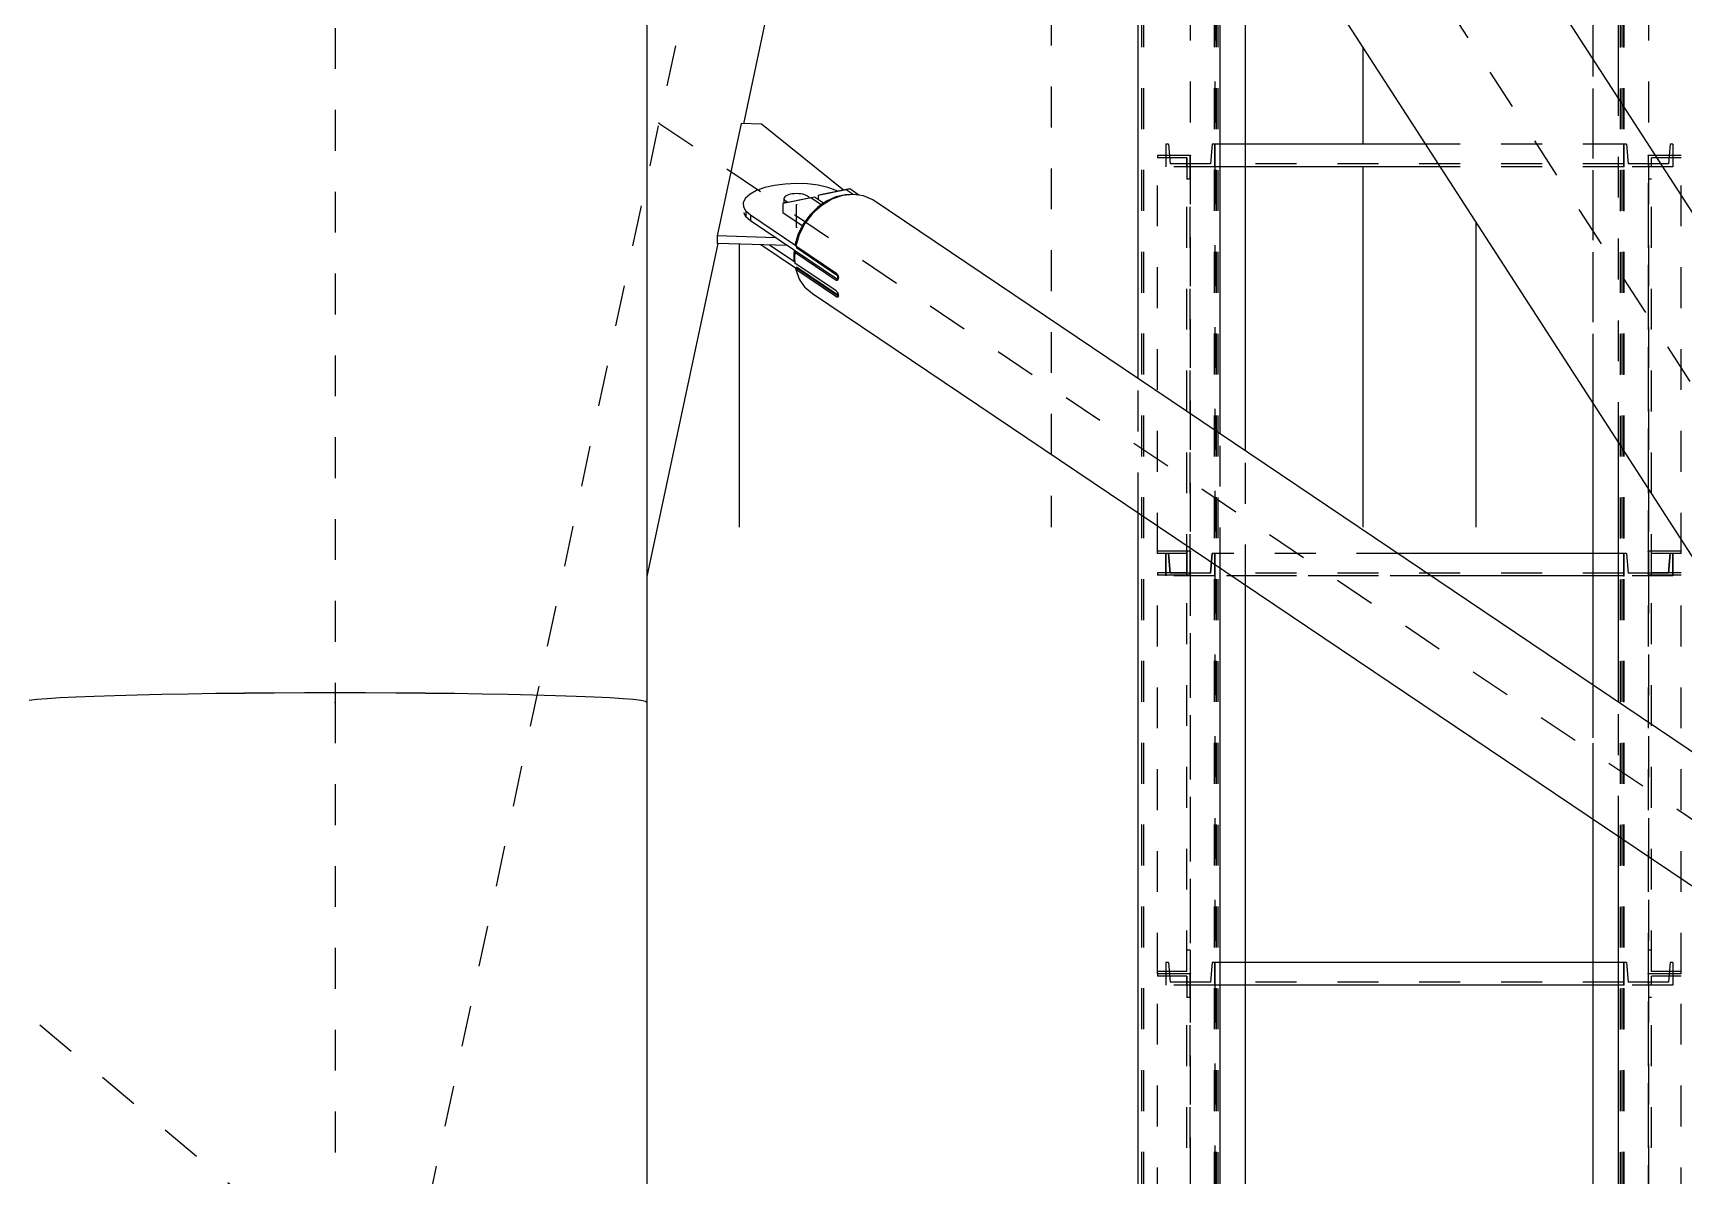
# Model space of a CAD drawing. Header units: millimetres. Extents: x 149919 to 150445, y 136651 to 136866.
# Drawn here: x 150259.475 to 150263.51, y 136776.11 to 136778.903 of the extents above; entities that cross this region are included whole.
import ezdxf

# ---------------------------------------------------------------- set-up
doc = ezdxf.new("R2010")
doc.units = ezdxf.units.MM
doc.header["$LTSCALE"] = 0.25
for name, pattern in [('CENTER', [50.8, 31.75, -6.35, 6.35, -6.35]), ('XKITLINE00', [0]), ('XKITLINE02', [4, 2, -2]), ('XKITLINE03', [6, 3, -1, 1, -1])]:
    doc.linetypes.add(name, pattern=pattern)

# ---------------------------------------------------------------- blocks, each defined once
blk = doc.blocks.new('çatıı')
at = {"color": 8, "linetype": 'CENTER'}
for p, q in [((11840, 14354.32), (11840, 12689.51)), ((10096.38, 14010.27), (11840, 12550.27)), ((12015, 13540.01), (12015, 12732.33)), ((12015, 13280.27), (11840, 12460.27)), ((11840, 13280.27), (12370, 12460.27)), ((11919.13, 12831.09), (12353.27, 12538.65)), ((11952.81, 12805.64), (11952.81, 12811.16)), ((11840, 12689.51), (11840, 11020.27))]:
    blk.add_line(p, q, dxfattribs=at)
at = {"color": 116, "linetype": 'XKITLINE02', "true_color": 0x136734}
for p, q in [((12037.16, 12049.63), (12037.16, 13721.24)), ((12037.69, 12049.63), (12037.69, 13721.24)), ((12054.93, 12049.63), (12054.93, 13721.24)), ((12055.01, 12049.6), (12055.01, 13721.24)), ((12055.46, 12049.63), (12055.46, 13721.24)), ((12055.86, 12049.6), (12055.86, 13721.24)), ((12147.49, 12049.57), (12147.49, 13721.24)), ((12154.14, 12049.57), (12154.14, 13721.24)), ((12154.14, 12049.57), (12154.14, 13721.24)), ((12154.54, 12049.63), (12154.54, 13721.24)), ((12154.99, 12049.63), (12154.99, 13721.24)), ((12154.99, 12049.57), (12154.99, 13721.24)), ((12155.07, 12049.63), (12155.07, 13721.24)), ((12147.49, 12762.45), (12147.49, 13303.02)), ((12147.49, 12762.45), (12147.49, 12846.61)), ((12153.69, 12752.86), (12153.69, 12837.02)), ((12043.69, 12825.92), (12043.01, 12825.92)), ((12043.01, 12825.92), (12043.01, 12820.42)), ((12043.01, 12825.92), (12043.01, 12820.42)), ((12043.69, 12825.92), (12044.07, 12821.12)), ((12043.69, 12825.92), (12044.07, 12821.12)), ((12054.33, 12825.92), (12053.94, 12821.12)), ((12054.33, 12825.92), (12053.94, 12821.12)), ((12055.01, 12825.92), (12054.33, 12825.92)), ((12062.51, 12825.92), (12055.01, 12825.92)), ((12055.01, 12820.42), (12055.01, 12825.92)), ((12055.01, 12825.92), (12055.01, 12820.42)), ((12055.01, 12825.92), (12055.01, 12820.42)), ((12154.99, 12825.92), (12106.47, 12825.92)), ((12154.99, 12820.42), (12154.99, 12825.92)), ((12154.99, 12825.92), (12154.99, 12820.42)), ((12155.67, 12825.92), (12154.99, 12825.92)), ((12154.99, 12825.92), (12154.99, 12820.42)), ((12155.67, 12825.92), (12156.05, 12821.12)), ((12155.67, 12825.92), (12156.05, 12821.12)), ((12166.31, 12825.92), (12165.92, 12821.12)), ((12166.31, 12825.92), (12165.92, 12821.12)), ((12166.99, 12825.92), (12166.31, 12825.92)), ((12166.99, 12825.92), (12166.99, 12820.42)), ((12166.99, 12825.92), (12166.99, 12820.42)), ((12041.01, 12823.17), (12041.01, 12822.59)), ((12049.01, 12823.17), (12041.01, 12823.17)), ((12041.01, 12725.85), (12041.01, 12823.17)), ((12048.21, 12822.59), (12041.01, 12822.59)), ((12055.01, 12820.42), (12043.01, 12820.42)), ((12053.94, 12821.12), (12044.07, 12821.12)), ((12048.21, 12822.59), (12048.21, 12817.35)), ((12048.21, 12720.61), (12048.21, 12822.59)), ((12049.01, 12817.35), (12049.01, 12823.17)), ((12049.01, 12720.61), (12049.01, 12821.12)), ((12154.99, 12821.12), (12055.01, 12821.12)), ((12062.51, 12820.42), (12055.01, 12820.42)), ((12154.99, 12820.42), (12110.02, 12820.42)), ((12166.99, 12820.42), (12154.99, 12820.42)), ((12165.92, 12821.12), (12156.05, 12821.12)), ((12160.99, 12720.61), (12160.99, 12823.17)), ((12168.99, 12823.17), (12160.99, 12823.17)), ((12161.79, 12720.61), (12161.79, 12822.59)), ((12168.99, 12822.59), (12161.79, 12822.59)), ((12168.99, 12725.85), (12168.99, 12823.17)), ((12168.99, 12725.85), (12168.99, 12822.59)), ((12049.01, 12817.35), (12048.21, 12817.35)), ((12161.79, 12817.35), (12160.99, 12817.35)), ((12036.31, 12735.71), (12036.31, 12768.61)), ((12056.31, 12722.23), (12056.31, 12755.13)), ((12062.51, 12718.06), (12062.51, 12750.96)), ((12049.01, 12726.43), (12041.01, 12726.43)), ((12048.21, 12725.85), (12041.01, 12725.85)), ((12043.69, 12725.92), (12043.01, 12725.92)), ((12043.01, 12720.42), (12043.01, 12725.92)), ((12043.01, 12725.92), (12043.01, 12720.42)), ((12044.07, 12721.12), (12043.69, 12725.92)), ((12043.69, 12725.92), (12044.07, 12721.12)), ((12049.01, 12726.42), (12048.21, 12726.42)), ((12048.21, 12726.42), (12048.21, 12721.2)), ((12048.21, 12623.75), (12048.21, 12726.42)), ((12049.01, 12726.42), (12049.01, 12720.62)), ((12049.01, 12726.42), (12049.01, 12628.97)), ((12053.94, 12721.12), (12054.33, 12725.92)), ((12054.33, 12725.92), (12053.94, 12721.12)), ((12055.01, 12725.92), (12054.33, 12725.92)), ((12099.68, 12725.92), (12055.01, 12725.92)), ((12055.01, 12720.42), (12055.01, 12725.92)), ((12055.01, 12720.42), (12055.01, 12725.92)), ((12055.01, 12725.92), (12055.01, 12720.42)), ((12154.99, 12725.92), (12147.49, 12725.92)), ((12154.99, 12720.42), (12154.99, 12725.92)), ((12154.99, 12725.92), (12154.99, 12720.42)), ((12155.67, 12725.92), (12154.99, 12725.92)), ((12154.99, 12725.92), (12154.99, 12720.42)), ((12155.67, 12725.92), (12156.05, 12721.12)), ((12155.67, 12725.92), (12156.05, 12721.12)), ((12160.99, 12726.43), (12160.99, 12720.61)), ((12168.99, 12726.43), (12160.99, 12726.43)), ((12160.99, 12623.17), (12160.99, 12726.42)), ((12161.79, 12726.42), (12160.99, 12726.42)), ((12161.79, 12623.75), (12161.79, 12726.42)), ((12168.99, 12725.85), (12161.79, 12725.85)), ((12166.31, 12725.92), (12165.92, 12721.12)), ((12165.92, 12721.12), (12166.31, 12725.92)), ((12166.99, 12725.92), (12166.31, 12725.92)), ((12166.99, 12725.92), (12166.99, 12720.42)), ((12166.99, 12720.42), (12166.99, 12725.92)), ((12048.21, 12721.2), (12041.01, 12721.2)), ((12041.01, 12721.2), (12041.01, 12720.62)), ((12041.01, 12623.17), (12041.01, 12721.2)), ((12049.01, 12720.62), (12041.01, 12720.62)), ((12055.01, 12720.42), (12043.01, 12720.42)), ((12053.94, 12721.12), (12044.07, 12721.12)), ((12049.01, 12720.61), (12048.21, 12720.61)), ((12049.01, 12720.62), (12049.01, 12623.17)), ((12154.99, 12721.12), (12055.01, 12721.12)), ((12107.84, 12720.42), (12055.01, 12720.42)), ((12154.99, 12720.42), (12147.49, 12720.42)), ((12166.99, 12720.42), (12154.99, 12720.42)), ((12165.92, 12721.12), (12156.05, 12721.12)), ((12168.99, 12720.62), (12160.99, 12720.62)), ((12161.79, 12720.61), (12160.99, 12720.61)), ((12168.99, 12721.2), (12161.79, 12721.2)), ((12168.99, 12623.17), (12168.99, 12721.2)), ((12147.49, 12660.82), (12147.49, 12693.72)), ((12153.69, 12656.64), (12153.69, 12689.54)), ((12049.01, 12628.97), (12048.21, 12628.97)), ((12049.01, 12628.97), (12049.01, 12623.17)), ((12161.79, 12628.97), (12160.99, 12628.97)), ((12048.21, 12623.75), (12041.01, 12623.75)), ((12049.01, 12623.17), (12041.01, 12623.17)), ((12041.01, 12623.17), (12041.01, 12622.59)), ((12049.01, 12623.17), (12041.01, 12623.17)), ((12041.01, 12525.85), (12041.01, 12623.17)), ((12048.21, 12622.59), (12041.01, 12622.59)), ((12043.69, 12625.92), (12043.01, 12625.92)), ((12043.01, 12625.92), (12043.01, 12620.42)), ((12043.01, 12625.92), (12043.01, 12620.42)), ((12043.69, 12625.92), (12044.07, 12621.12)), ((12043.69, 12625.92), (12044.07, 12621.12)), ((12048.21, 12622.59), (12048.21, 12617.35)), ((12048.21, 12520.61), (12048.21, 12622.59)), ((12049.01, 12617.35), (12049.01, 12623.17)), ((12054.33, 12625.92), (12053.94, 12621.12)), ((12054.33, 12625.92), (12053.94, 12621.12)), ((12055.01, 12625.92), (12054.33, 12625.92)), ((12062.51, 12625.92), (12055.01, 12625.92)), ((12055.01, 12620.42), (12055.01, 12625.92)), ((12055.01, 12625.92), (12055.01, 12620.42)), ((12055.01, 12625.92), (12055.01, 12620.42)), ((12154.99, 12625.92), (12147.49, 12625.92)), ((12154.99, 12620.42), (12154.99, 12625.92)), ((12154.99, 12625.92), (12154.99, 12620.42)), ((12155.67, 12625.92), (12154.99, 12625.92)), ((12154.99, 12625.92), (12154.99, 12620.42)), ((12155.67, 12625.92), (12156.05, 12621.12)), ((12155.67, 12625.92), (12156.05, 12621.12)), ((12168.99, 12623.17), (12160.99, 12623.17)), ((12160.99, 12520.61), (12160.99, 12623.17)), ((12168.99, 12623.17), (12160.99, 12623.17)), ((12168.99, 12623.75), (12161.79, 12623.75)), ((12161.79, 12520.61), (12161.79, 12622.59)), ((12168.99, 12622.59), (12161.79, 12622.59)), ((12166.31, 12625.92), (12165.92, 12621.12)), ((12166.31, 12625.92), (12165.92, 12621.12)), ((12166.99, 12625.92), (12166.31, 12625.92)), ((12166.99, 12625.92), (12166.99, 12620.42)), ((12166.99, 12625.92), (12166.99, 12620.42)), ((12168.99, 12525.85), (12168.99, 12623.17)), ((12055.01, 12620.42), (12043.01, 12620.42)), ((12053.94, 12621.12), (12044.07, 12621.12)), ((12049.01, 12520.61), (12049.01, 12621.12)), ((12154.99, 12621.12), (12055.01, 12621.12)), ((12062.51, 12620.42), (12055.01, 12620.42)), ((12154.99, 12620.42), (12147.49, 12620.42)), ((12166.99, 12620.42), (12154.99, 12620.42)), ((12165.92, 12621.12), (12156.05, 12621.12)), ((12049.01, 12617.35), (12048.21, 12617.35)), ((12161.79, 12617.35), (12160.99, 12617.35))]:
    blk.add_line(p, q, dxfattribs=at)
at = {"color": 1, "linetype": 'XKITLINE03'}
for p, q in [((12049.01, 13721.24), (12049.01, 12049.63)), ((12055.01, 13721.24), (12055.01, 12049.6)), ((12147.49, 12049.57), (12147.49, 13721.24)), ((12160.99, 13721.24), (12160.99, 12049.63)), ((12049.01, 12823.17), (12049.01, 12726.43)), ((12154.99, 12820.42), (12055.01, 12820.42)), ((12055.01, 12820.42), (12055.01, 12820.42)), ((12154.99, 12820.42), (12154.99, 12820.42)), ((12160.99, 12726.43), (12160.99, 12823.17)), ((12049.01, 12720.62), (12049.01, 12623.17)), ((12154.99, 12720.42), (12055.01, 12720.42)), ((12055.01, 12720.42), (12055.01, 12720.42)), ((12154.99, 12720.42), (12154.99, 12720.42)), ((12160.99, 12623.17), (12160.99, 12720.62)), ((12049.01, 12623.17), (12049.01, 12526.43)), ((12160.99, 12526.43), (12160.99, 12623.17)), ((12154.99, 12620.42), (12055.01, 12620.42)), ((12055.01, 12620.42), (12055.01, 12620.42)), ((12154.99, 12620.42), (12154.99, 12620.42))]:
    blk.add_line(p, q, dxfattribs=at)
at = {"color": 7, "linetype": 'XKITLINE00'}
for p, q in [((12147.49, 12846.61), (12147.49, 13257.5)), ((12153.69, 12837.02), (12153.69, 13257.5)), ((12036.31, 12768.61), (12036.31, 12934.47)), ((12056.31, 12755.13), (12056.31, 12903.53)), ((12062.51, 12750.96), (12062.51, 12893.93)), ((12106.47, 12825.92), (12062.51, 12825.92)), ((12110.02, 12820.42), (12062.51, 12820.42)), ((12147.49, 12693.72), (12147.49, 12762.45)), ((12153.69, 12689.54), (12153.69, 12752.86)), ((12036.31, 12483.11), (12036.31, 12735.71)), ((12147.49, 12725.92), (12099.68, 12725.92)), ((12056.31, 12483.11), (12056.31, 12722.23)), ((12147.49, 12720.42), (12107.84, 12720.42)), ((12062.51, 12483.11), (12062.51, 12718.06)), ((12147.49, 12483.11), (12147.49, 12660.82)), ((12153.69, 12483.11), (12153.69, 12656.64)), ((12147.49, 12625.92), (12062.51, 12625.92)), ((12147.49, 12620.42), (12062.51, 12620.42))]:
    blk.add_line(p, q, dxfattribs=at)
at = {"color": 8, "linetype": 'XKITLINE00'}
for p, q in [((11986.62, 13095.5), (12261.89, 12669.61)), ((11916.2, 13075.07), (11916.2, 12689.51)), ((11948.29, 13070.64), (12223.57, 12644.75)), ((11946.05, 12860.15), (11939.82, 12830.94)), ((12091.2, 12849.55), (12091.2, 12825.92)), ((11939.26, 12830.96), (11933.41, 12803.53)), ((11944.24, 12830.8), (11939.26, 12830.96)), ((11964.3, 12814.67), (11944.24, 12830.8)), ((12091.2, 12820.42), (12091.2, 12732.33)), ((11950.02, 12816.19), (11947.42, 12815.86)), ((11952.74, 12816.31), (11950.02, 12816.19)), ((11955.47, 12816.2), (11952.74, 12816.31)), ((11958.08, 12815.88), (11955.47, 12816.2)), ((11960.46, 12815.34), (11958.08, 12815.88)), ((11940.33, 12812.73), (11939.77, 12811.67)), ((11941.43, 12813.71), (11940.33, 12812.73)), ((11943.03, 12814.59), (11941.43, 12813.71)), ((11945.06, 12815.31), (11943.03, 12814.59)), ((11947.42, 12815.86), (11945.06, 12815.31)), ((11956.28, 12812.81), (11949.47, 12811.42)), ((11949.75, 12812.84), (11949.71, 12812.63)), ((11949.71, 12812.63), (11949.76, 12812.41)), ((11949.71, 12812.63), (11949.71, 12811.89)), ((11949.71, 12811.89), (11949.76, 12811.68)), ((11949.71, 12811.89), (11949.71, 12811.47)), ((11949.71, 12811.89), (11949.76, 12811.68)), ((11949.89, 12813.04), (11949.75, 12812.84)), ((11949.76, 12812.41), (11949.9, 12812.21)), ((11950.11, 12813.24), (11949.89, 12813.04)), ((11950.13, 12812.02), (11949.9, 12812.21)), ((11950.42, 12813.41), (11950.11, 12813.24)), ((11950.44, 12811.84), (11950.13, 12812.02)), ((11950.13, 12812.02), (11950.13, 12811.55)), ((11957.14, 12813.01), (11950.33, 12811.62)), ((11950.8, 12813.56), (11950.42, 12813.41)), ((11950.82, 12811.69), (11950.44, 12811.84)), ((11951.24, 12813.68), (11950.8, 12813.56)), ((11951.73, 12813.77), (11951.24, 12813.68)), ((11952.25, 12813.83), (11951.73, 12813.77)), ((11952.79, 12813.85), (11952.25, 12813.83)), ((11953.33, 12813.83), (11952.79, 12813.85)), ((11953.85, 12813.78), (11953.33, 12813.83)), ((11954.34, 12813.69), (11953.85, 12813.78)), ((11954.79, 12813.57), (11954.34, 12813.69)), ((11955.17, 12813.42), (11954.79, 12813.57)), ((11955.48, 12813.25), (11955.17, 12813.42)), ((11955.71, 12813.05), (11955.48, 12813.25)), ((11955.71, 12813.05), (11955.86, 12812.85)), ((11955.86, 12812.85), (11955.89, 12812.73)), ((11957.14, 12813.01), (11956.28, 12812.81)), ((11958.8, 12811.11), (11956.28, 12812.81)), ((11959.38, 12811.5), (11957.14, 12813.01)), ((11964.91, 12814.79), (11958.1, 12813.4)), ((11958.97, 12813.6), (11958.1, 12813.4)), ((11958.1, 12813.4), (11958.1, 12812.36)), ((11960.08, 12811.98), (11958.81, 12811.1)), ((11961.43, 12812.46), (11958.94, 12810.96)), ((11965.78, 12814.99), (11958.97, 12813.6)), ((11958.97, 12813.6), (11958.97, 12813.58)), ((11962.37, 12813.02), (11960.08, 12811.98)), ((11962.5, 12814.63), (11960.46, 12815.34)), ((11964.05, 12813.38), (11961.43, 12812.46)), ((11964.72, 12813.56), (11962.37, 12813.02)), ((11962.94, 12814.39), (11962.5, 12814.63)), ((11966.67, 12813.67), (11964.05, 12813.38)), ((11965.74, 12813.56), (11964.72, 12813.56)), ((11965.78, 12814.99), (11964.91, 12814.79)), ((11966.6, 12813.66), (11964.91, 12814.79)), ((11968.03, 12813.47), (11965.78, 12814.99)), ((11969.17, 12813.31), (11966.67, 12813.67)), ((11971.4, 12812.33), (11969.17, 12813.31)), ((12227.63, 12639.74), (11971.4, 12812.33)), ((11939.77, 12811.67), (11939.79, 12810.6)), ((11939.79, 12810.6), (11940.37, 12809.54)), ((11939.79, 12809.22), (11940.37, 12808.17)), ((11940.37, 12809.54), (11940.37, 12808.17)), ((11941.49, 12808.56), (11940.37, 12809.54)), ((11941.49, 12807.18), (11940.37, 12808.17)), ((11941.49, 12808.56), (11941.49, 12807.18)), ((11952.59, 12801.09), (11941.49, 12808.56)), ((11950.33, 12811.62), (11949.47, 12811.42)), ((11949.47, 12811.42), (11949.47, 12809.12)), ((11954.18, 12805.94), (11949.47, 12809.12)), ((11949.76, 12811.68), (11949.88, 12811.5)), ((11949.76, 12811.68), (11949.88, 12811.5)), ((11950.33, 12811.62), (11950.33, 12811.59)), ((11956.01, 12808.61), (11954.42, 12806.41)), ((11956.7, 12808.95), (11954.83, 12806.54)), ((11957.93, 12810.49), (11956.01, 12808.61)), ((11958.94, 12810.96), (11956.7, 12808.95)), ((11958.8, 12811.09), (11957.93, 12810.49)), ((11958.84, 12811.12), (11958.8, 12811.11)), ((11958.8, 12811.11), (11958.8, 12811.09)), ((11962.82, 12792.82), (11941.49, 12807.18)), ((11953.2, 12804), (11952.42, 12801.46)), ((11953.43, 12803.83), (11952.58, 12801.04)), ((11954.42, 12806.41), (11953.2, 12804)), ((11953.43, 12803.84), (11953.2, 12804)), ((11954.83, 12806.54), (11953.43, 12803.83)), ((12118.8, 12806.85), (12118.8, 12732.33)), ((11933.57, 12801.68), (11916.2, 12720.25)), ((11933.41, 12803.53), (11933.41, 12801.69)), ((11947.62, 12803.06), (11933.41, 12803.53)), ((11950.49, 12801.13), (11933.41, 12801.69)), ((11938.8, 12801.51), (11938.8, 12732.33)), ((11952.74, 12795.47), (11944.03, 12801.34)), ((11952.37, 12797.1), (11946.18, 12801.27)), ((11952.17, 12799.84), (11952.12, 12799.19)), ((11952.34, 12799.88), (11952.17, 12799.84)), ((11952.67, 12799.5), (11952.17, 12799.84)), ((11952.66, 12801.31), (11952.42, 12801.46)), ((11962.66, 12794.25), (11952.58, 12801.04)), ((11952.74, 12800.94), (11952.74, 12800.57)), ((11952.87, 12800.85), (11952.74, 12800.57)), ((11962.82, 12793.78), (11952.74, 12800.57)), ((11952.12, 12799.19), (11952.1, 12798.54)), ((11952.1, 12798.54), (11952.12, 12797.9)), ((11952.36, 12799.03), (11952.12, 12799.19)), ((11952.12, 12797.9), (11952.17, 12797.27)), ((11952.3, 12797.78), (11952.12, 12797.9)), ((11952.37, 12797.13), (11952.17, 12797.27)), ((11952.4, 12799.44), (11952.26, 12798.12)), ((11952.26, 12798.12), (11952.4, 12796.87)), ((11952.84, 12799.54), (11952.4, 12799.44)), ((11962.48, 12792.65), (11952.4, 12799.44)), ((11962.48, 12790.07), (11952.4, 12796.87)), ((11952.84, 12799.54), (11952.67, 12799.5)), ((11962.82, 12789.1), (11952.74, 12795.89)), ((11952.74, 12795.89), (11952.74, 12795.47)), ((11952.74, 12795.89), (11952.96, 12795.52)), ((11952.46, 12795.66), (11952.57, 12795.35)), ((11953.06, 12795.46), (11952.58, 12795.34)), ((11952.58, 12795.34), (11953.43, 12792.94)), ((11962.66, 12788.55), (11952.58, 12795.34)), ((11952.96, 12795.52), (11952.74, 12795.47)), ((11952.93, 12795.42), (11952.83, 12795.49)), ((11953.06, 12795.46), (11952.93, 12795.42)), ((11962.99, 12788.77), (11952.96, 12795.52)), ((11953.43, 12792.94), (11954.83, 12790.89)), ((11962.85, 12792.73), (11962.48, 12792.65)), ((11962.62, 12792.6), (11962.48, 12792.65)), ((11962.75, 12792.63), (11962.62, 12792.6)), ((11962.66, 12794.25), (11962.77, 12794.1)), ((11962.86, 12792.74), (11962.75, 12792.63)), ((11962.77, 12794.1), (11962.88, 12793.93)), ((11962.89, 12793.92), (11962.82, 12793.78)), ((11962.82, 12793.78), (11962.82, 12792.82)), ((11962.91, 12792.84), (11962.82, 12792.82)), ((11962.95, 12792.93), (11962.86, 12792.74)), ((11962.88, 12793.93), (11962.96, 12793.68)), ((11962.99, 12793.16), (11962.95, 12792.93)), ((11962.96, 12793.68), (11963, 12793.42)), ((11963, 12793.42), (11962.99, 12793.16)), ((11956.7, 12789.33), (11954.83, 12790.89)), ((12259.08, 12585.65), (11956.7, 12789.33)), ((11962.62, 12789.95), (11962.48, 12790.07)), ((11962.62, 12789.95), (11962.75, 12789.76)), ((11962.95, 12788.62), (11962.66, 12788.55)), ((11962.77, 12788.51), (11962.66, 12788.55)), ((11962.75, 12789.76), (11962.86, 12789.52)), ((11962.88, 12788.52), (11962.77, 12788.51)), ((11962.82, 12789.61), (11962.82, 12789.1)), ((11962.82, 12789.1), (11963, 12788.81)), ((11962.86, 12789.52), (11962.95, 12789.27)), ((11962.96, 12788.63), (11962.89, 12788.53)), ((11962.95, 12789.27), (11962.99, 12789.02)), ((11963, 12788.8), (11962.96, 12788.63)), ((11962.99, 12789.02), (11963, 12788.8)), ((11776.64, 12690.79), (11772.79, 12690.6)), ((11776.64, 12690.79), (11772.79, 12690.6)), ((11781.09, 12690.97), (11776.64, 12690.79)), ((11781.09, 12690.97), (11776.64, 12690.79)), ((11786.11, 12691.14), (11781.09, 12690.97)), ((11786.11, 12691.14), (11781.09, 12690.97)), ((11791.65, 12691.29), (11786.11, 12691.14)), ((11791.65, 12691.29), (11786.11, 12691.14)), ((11797.66, 12691.43), (11791.65, 12691.29)), ((11797.66, 12691.43), (11791.65, 12691.29)), ((11804.07, 12691.54), (11797.66, 12691.43)), ((11804.07, 12691.54), (11797.66, 12691.43)), ((11810.83, 12691.64), (11804.07, 12691.54)), ((11810.83, 12691.64), (11804.07, 12691.54)), ((11817.88, 12691.72), (11810.83, 12691.64)), ((11817.88, 12691.71), (11810.83, 12691.64)), ((11825.13, 12691.77), (11817.88, 12691.72)), ((11825.13, 12691.77), (11817.88, 12691.71)), ((11832.53, 12691.81), (11825.13, 12691.77)), ((11832.53, 12691.8), (11825.13, 12691.77)), ((11840, 12691.82), (11832.53, 12691.81)), ((11847.46, 12691.81), (11840, 12691.82)), ((11854.86, 12691.77), (11847.46, 12691.81)), ((11854.86, 12691.77), (11847.46, 12691.8)), ((11862.12, 12691.72), (11854.86, 12691.77)), ((11862.12, 12691.71), (11854.86, 12691.77)), ((11869.16, 12691.64), (11862.12, 12691.72)), ((11869.16, 12691.64), (11862.12, 12691.71)), ((11875.92, 12691.54), (11869.16, 12691.64)), ((11875.92, 12691.54), (11869.16, 12691.64)), ((11882.33, 12691.43), (11875.92, 12691.54)), ((11882.33, 12691.43), (11875.92, 12691.54)), ((11888.34, 12691.29), (11882.33, 12691.43)), ((11888.34, 12691.29), (11882.33, 12691.43)), ((11893.88, 12691.14), (11888.34, 12691.29)), ((11893.88, 12691.14), (11888.34, 12691.29)), ((11898.9, 12690.97), (11893.88, 12691.14)), ((11898.9, 12690.97), (11893.88, 12691.14)), ((11903.35, 12690.79), (11898.9, 12690.97)), ((11903.35, 12690.79), (11898.9, 12690.97)), ((11907.2, 12690.6), (11903.35, 12690.79)), ((11907.2, 12690.6), (11903.35, 12690.79)), ((11767.08, 12690.18), (11765.26, 12689.96)), ((11769.6, 12690.4), (11767.08, 12690.18)), ((11769.6, 12690.39), (11767.08, 12690.18)), ((11772.79, 12690.6), (11769.6, 12690.4)), ((11772.79, 12690.6), (11769.6, 12690.39)), ((11910.39, 12690.4), (11907.2, 12690.6)), ((11910.39, 12690.39), (11907.2, 12690.6)), ((11912.91, 12690.18), (11910.39, 12690.4)), ((11912.91, 12690.18), (11910.39, 12690.39)), ((11914.73, 12689.96), (11912.91, 12690.18)), ((11915.83, 12689.74), (11914.73, 12689.96)), ((11915.83, 12689.74), (11914.73, 12689.96)), ((11916.2, 12689.51), (11915.83, 12689.74)), ((11916.2, 12689.51), (11915.83, 12689.74)), ((11916.2, 12689.51), (11916.2, 12498.81))]:
    blk.add_line(p, q, dxfattribs=at)
for centre in [(11919.13, 12831.09), (11952.81, 12811.16), (11952.81, 12805.64), (11840, 12689.51), (11840, 12689.51)]:
    blk.add_circle(centre, 0.05, dxfattribs=at)
at = {"color": 1, "linetype": 'XKITLINE00'}
for centre in [(12049.01, 12823.17), (12055.01, 12820.42), (12055.01, 12820.42), (12154.99, 12820.42), (12154.99, 12820.42), (12160.99, 12823.17), (12049.01, 12726.43), (12160.99, 12726.43), (12049.01, 12720.62), (12055.01, 12720.42), (12055.01, 12720.42), (12154.99, 12720.42), (12154.99, 12720.42), (12160.99, 12720.62), (12049.01, 12623.17), (12049.01, 12623.17), (12160.99, 12623.17), (12160.99, 12623.17), (12055.01, 12620.42), (12055.01, 12620.42), (12154.99, 12620.42), (12154.99, 12620.42)]:
    blk.add_circle(centre, 0.05, dxfattribs=at)

msp = doc.modelspace()

# ---------------------------------------------------------------- block references
at = {"xscale": 0.009999943142843078, "yscale": 0.009999943142843078, "zscale": 0.009999943142843078}
msp.add_blockref('çatıı', (150141.8141, 136650.3731), dxfattribs=at)

doc.saveas('drawing.dxf')
